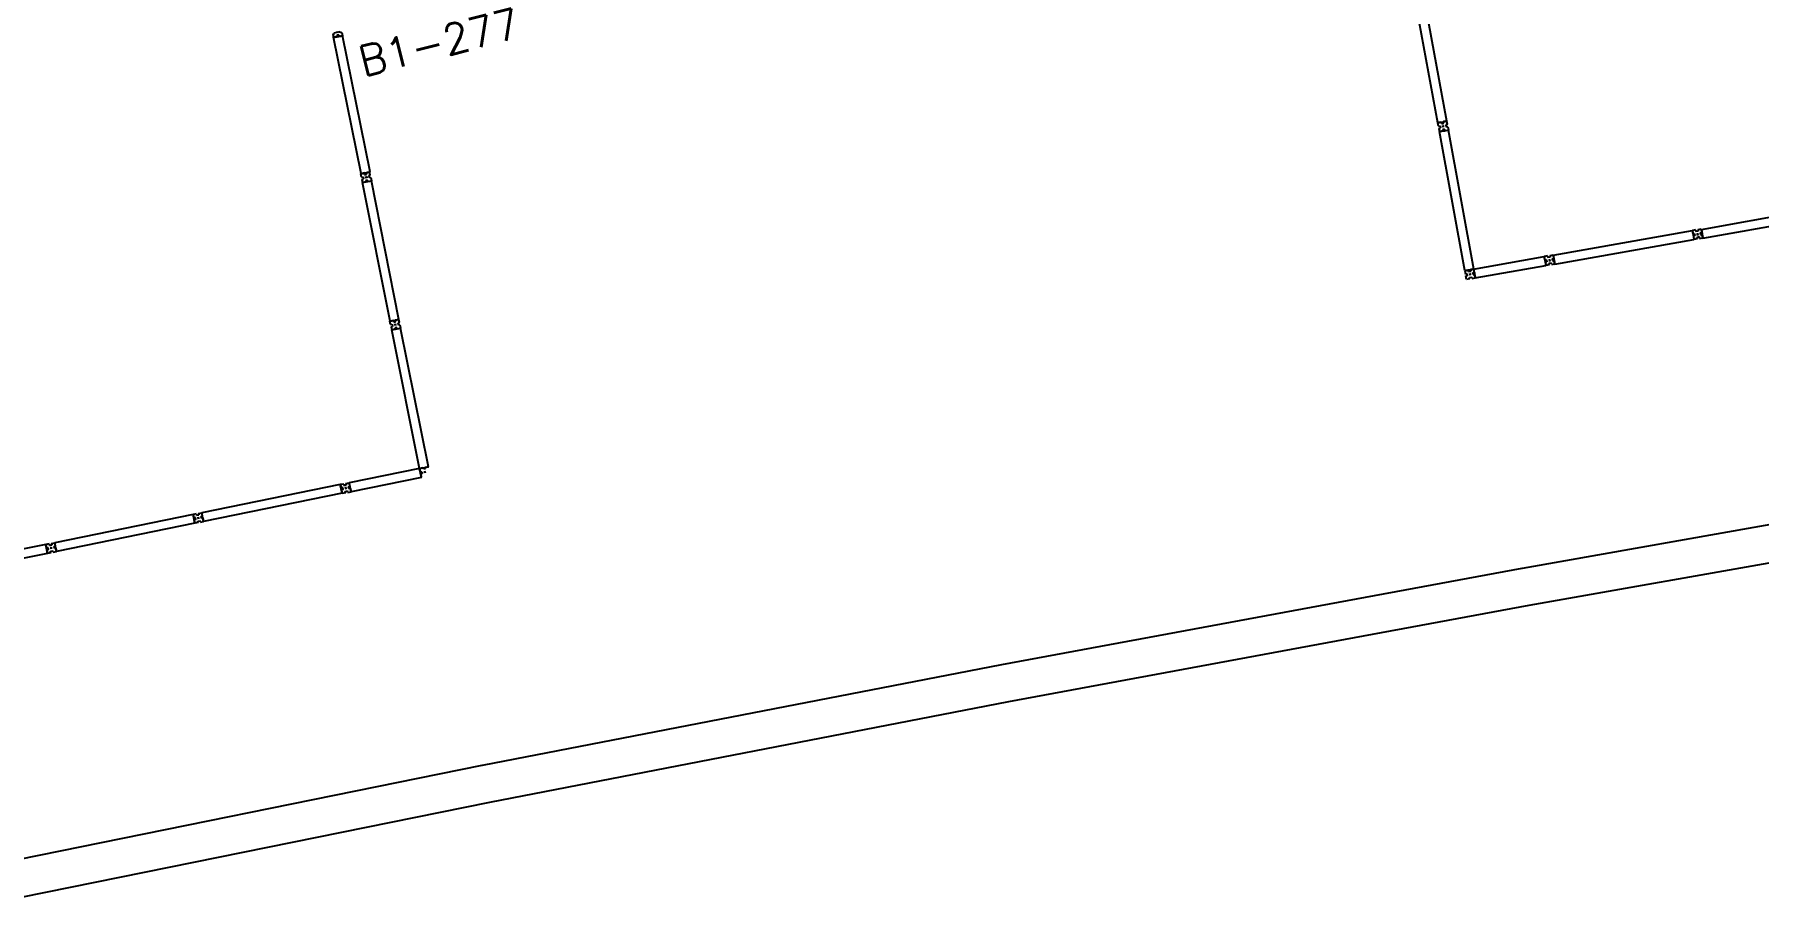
# Model space of a CAD drawing. Extents: x 26 to 324, y 73 to 188.
# Drawn here: x 96.77 to 108.24, y 153.37 to 159.18 of the extents above; entities that cross this region are included whole.
import ezdxf

# ---------------------------------------------------------------- set-up
doc = ezdxf.new("R2010")
doc.units = 0
doc.header["$LTSCALE"] = 0.01
doc.header["$MEASUREMENT"] = 0
doc.layers.get('0').update_dxf_attribs({"linetype": 'CONTINUOUS'})
for name, color, linetype in [('BANC', 2, 'CONTINUOUS'), ('DIV', 2, 'CONTINUOUS'), ('TEXTO-ENDEREÇO', 2, 'CONTINUOUS')]:
    doc.layers.add(name, color=color, linetype=linetype)
doc.styles.add('UNB-100-1', font='simplex.shx', dxfattribs={"height": 0.2})

# ---------------------------------------------------------------- blocks, each defined once
blk = doc.blocks.new('DIVMT-SLC')
for p, q in [((-0.03, 0.03), (-0.03, 0.006)), ((-0.008, 0.03), (-0.03, 0.03)), ((-0.0185, 0.006), (-0.03, 0.006)), ((-0.0185, -0.006), (-0.0185, 0.006)), ((-0.008, 0.03), (-0.008, 0.02)), ((-0.008, 0.02), (0.008, 0.02)), ((-0.0051, 0), (0.0051, 0)), ((0.0051, 0), (-0.0051, 0)), ((-0.0051, 0), (0.0051, 0)), ((0, -0.0051), (0, 0.0051)), ((0, 0.0051), (0, -0.0051)), ((0.008, 0.03), (0.008, 0.02)), ((0.008, 0.03), (0.03, 0.03)), ((0.0205, 0.006), (0.03, 0.006)), ((0.0205, -0.006), (0.0205, 0.006)), ((0.0205, 0.006), (0.0205, -0.006)), ((0.0205, 0.006), (0.03, 0.006)), ((0.97, 0.03), (0.03, 0.03)), ((0.03, 0.006), (0.03, 0.03)), ((0.03, -0.03), (0.03, 0.03)), ((0.03, -0.005), (0.03, 0.005)), ((0.97, -0.03), (0.97, 0.03)), ((0.97, 0.03), (0.97, 0.009)), ((0.97, 0.009), (0.97, 0.027)), ((0.9795, 0.006), (0.97, 0.006)), ((0.97, -0.005), (0.97, 0.005)), ((0.9795, 0.006), (0.9795, -0.006)), ((1.0051, 0), (0.9949, 0)), ((1, 0.0051), (1, -0.0051)), ((-0.0185, -0.006), (-0.03, -0.006)), ((-0.03, -0.03), (-0.03, -0.006)), ((-0.008, -0.03), (-0.03, -0.03)), ((-0.008, -0.03), (-0.008, -0.02)), ((-0.008, -0.02), (0.008, -0.02)), ((0.008, -0.03), (0.008, -0.02)), ((0.008, -0.03), (0.03, -0.03)), ((0.0205, -0.006), (0.03, -0.006)), ((0.0205, -0.006), (0.03, -0.006)), ((0.03, -0.006), (0.03, -0.03)), ((0.97, -0.03), (0.03, -0.03)), ((0.9795, -0.006), (0.97, -0.006)), ((0.97, -0.009), (0.97, -0.027))]:
    blk.add_line(p, q)
blk = doc.blocks.new('MTINI-SLC')
for p, q in [((-0.03, 0.008), (-0.03, 0.03)), ((0.03, 0.03), (-0.03, 0.03)), ((-0.03, 0.008), (-0.02, 0.008)), ((-0.009, 0.03), (-0.027, 0.03)), ((-0.02, 0.008), (-0.02, 0)), ((-0.001, 0), (-0.02, 0)), ((-0.006, 0.02), (-0.006, 0.03)), ((-0.006, 0.023), (-0.006, 0.027)), ((-0.006, 0.02), (0.006, 0.02)), ((0.005, 0.03), (-0.005, 0.03)), ((0.005, 0), (-0.005, 0)), ((0.004, 0.02), (-0.004, 0.02)), ((0.02, 0), (-0.001, 0)), ((0, -0.005), (0, 0.005)), ((0.006, 0.02), (0.006, 0.03)), ((0.006, 0.023), (0.006, 0.027)), ((0.009, 0.03), (0.027, 0.03)), ((0.03, 0.008), (0.02, 0.008)), ((0.02, 0), (0.02, 0.008)), ((0.03, 0.008), (0.03, 0.03))]:
    blk.add_line(p, q)
blk = doc.blocks.new('MTT-SLC')
for p, q in [((-0.008, 0.03), (-0.03, 0.03)), ((-0.03, 0.03), (-0.03, 0.006)), ((-0.0185, 0.006), (-0.03, 0.006)), ((-0.0185, -0.006), (-0.0185, 0.006)), ((-0.008, 0.03), (-0.008, 0.02)), ((-0.008, 0.02), (0.008, 0.02)), ((-0.0051, 0), (0.0051, 0)), ((0, -0.0051), (0, 0.0051)), ((0.008, 0.03), (0.03, 0.03)), ((0.008, 0.03), (0.008, 0.02)), ((0.0205, -0.006), (0.0205, 0.006)), ((0.0205, 0.006), (0.03, 0.006)), ((0.03, 0.006), (0.03, 0.03)), ((-0.03, -0.03), (-0.03, -0.006)), ((-0.0185, -0.006), (-0.03, -0.006)), ((-0.008, -0.03), (-0.03, -0.03)), ((-0.008, -0.02), (0.008, -0.02)), ((-0.008, -0.03), (-0.008, -0.02)), ((0.008, -0.03), (0.008, -0.02)), ((0.008, -0.03), (0.03, -0.03)), ((0.0205, -0.006), (0.03, -0.006)), ((0.03, -0.006), (0.03, -0.03))]:
    blk.add_line(p, q)

msp = doc.modelspace()

# ---------------------------------------------------------------- linework, layer by layer
at = {"layer": 'BANC'}
for p, q in [((110.128, 156.241), (106.663, 155.63)), ((110.172, 155.995), (106.707, 155.384)), ((106.661, 155.629), (103.201, 154.989)), ((106.707, 155.384), (103.247, 154.743)), ((103.199, 154.989), (99.745, 154.319)), ((103.247, 154.743), (99.793, 154.073)), ((99.743, 154.318), (96.295, 153.619)), ((99.793, 154.073), (96.344, 153.374))]:
    msp.add_line(p, q, dxfattribs=at)
at = {"layer": 'DIV'}
for p, q in [((98.781, 159.168), (98.757, 159.163)), ((98.941, 158.256), (98.757, 159.163)), ((98.779, 159.177), (98.791, 159.18)), ((98.779, 159.177), (98.781, 159.168)), ((98.791, 159.18), (98.793, 159.17)), ((98.793, 159.17), (98.816, 159.175)), ((99, 158.268), (98.816, 159.175)), ((98.941, 158.256), (99, 158.268)), ((98.962, 158.26), (98.944, 158.256)), ((98.967, 158.251), (98.965, 158.26)), ((98.966, 158.261), (98.976, 158.263)), ((98.979, 158.254), (98.967, 158.251)), ((98.982, 158.233), (98.972, 158.231)), ((98.978, 158.227), (98.976, 158.237)), ((98.979, 158.254), (98.977, 158.263)), ((99, 158.268), (98.98, 158.263)), ((98.98, 158.263), (98.997, 158.267)), ((106.341, 157.621), (106.811, 157.704)), ((106.833, 157.708), (106.811, 157.704)), ((106.811, 157.704), (106.822, 157.645)), ((106.816, 157.68), (106.811, 157.704)), ((106.833, 157.708), (106.835, 157.698)), ((106.851, 157.701), (106.835, 157.698)), ((106.849, 157.711), (106.87, 157.715)), ((106.849, 157.711), (106.851, 157.701)), ((106.87, 157.715), (106.875, 157.691)), ((106.312, 157.585), (106.322, 157.587)), ((106.318, 157.581), (106.316, 157.591)), ((106.336, 157.596), (106.345, 157.598)), ((106.338, 157.584), (106.336, 157.596)), ((106.338, 157.584), (106.348, 157.586)), ((106.341, 157.621), (106.352, 157.562)), ((106.345, 157.601), (106.342, 157.618)), ((106.346, 157.597), (106.347, 157.587)), ((106.352, 157.562), (106.822, 157.645)), ((106.825, 157.682), (106.816, 157.68)), ((106.825, 157.682), (106.816, 157.68)), ((106.816, 157.679), (106.818, 157.669)), ((106.827, 157.67), (106.818, 157.668)), ((106.827, 157.67), (106.818, 157.668)), ((106.818, 157.668), (106.822, 157.645)), ((106.844, 157.649), (106.822, 157.645)), ((106.827, 157.67), (106.825, 157.682)), ((106.825, 157.682), (106.827, 157.67)), ((106.851, 157.681), (106.841, 157.679)), ((106.841, 157.679), (106.851, 157.681)), ((106.851, 157.681), (106.841, 157.679)), ((106.858, 157.661), (106.842, 157.659)), ((106.844, 157.649), (106.842, 157.659)), ((106.847, 157.675), (106.845, 157.685)), ((106.845, 157.685), (106.847, 157.675)), ((106.86, 157.652), (106.858, 157.661)), ((106.86, 157.652), (106.881, 157.656)), ((106.863, 157.689), (106.875, 157.691)), ((106.863, 157.689), (106.866, 157.677)), ((106.866, 157.677), (106.877, 157.679)), ((106.881, 157.656), (106.877, 157.679)), ((106.352, 157.562), (106.348, 157.583)), ((106.348, 157.583), (106.351, 157.565)), ((99.329, 156.294), (98.861, 156.199)), ((99.341, 156.235), (98.873, 156.14)), ((99.341, 156.235), (99.329, 156.294)), ((99.329, 156.294), (99.333, 156.273)), ((99.333, 156.273), (99.329, 156.291)), ((99.343, 156.272), (99.334, 156.27)), ((99.336, 156.259), (99.334, 156.269)), ((99.345, 156.26), (99.336, 156.258)), ((99.337, 156.255), (99.34, 156.238)), ((99.343, 156.272), (99.345, 156.26)), ((99.369, 156.271), (99.359, 156.269)), ((99.363, 156.275), (99.365, 156.265)), ((98.824, 156.191), (98.802, 156.187)), ((98.802, 156.187), (98.807, 156.163)), ((98.818, 156.165), (98.807, 156.163)), ((98.821, 156.154), (98.809, 156.151)), ((98.814, 156.128), (98.809, 156.151)), ((98.836, 156.132), (98.814, 156.128)), ((98.821, 156.154), (98.818, 156.165)), ((98.824, 156.191), (98.826, 156.181)), ((98.826, 156.181), (98.841, 156.184)), ((98.833, 156.162), (98.843, 156.164)), ((98.843, 156.164), (98.833, 156.162)), ((98.833, 156.162), (98.843, 156.164)), ((98.834, 156.142), (98.849, 156.145)), ((98.836, 156.132), (98.834, 156.142)), ((98.837, 156.168), (98.839, 156.158)), ((98.839, 156.158), (98.837, 156.168)), ((98.839, 156.194), (98.861, 156.199)), ((98.839, 156.194), (98.841, 156.184)), ((98.851, 156.135), (98.849, 156.145)), ((98.851, 156.135), (98.873, 156.14)), ((98.856, 156.173), (98.866, 156.175)), ((98.856, 156.173), (98.866, 156.175)), ((98.856, 156.173), (98.859, 156.162)), ((98.859, 156.162), (98.856, 156.173)), ((98.859, 156.162), (98.868, 156.163)), ((98.859, 156.162), (98.868, 156.163)), ((98.873, 156.14), (98.861, 156.199)), ((98.866, 156.175), (98.861, 156.199)), ((98.868, 156.164), (98.866, 156.174)), ((98.868, 156.163), (98.873, 156.14))]:
    msp.add_line(p, q, dxfattribs=at)

# ---------------------------------------------------------------- block references
for name, p, rotation in [('DIVMT-SLC', (105.957, 159.554), 280.4166872072932), ('MTINI-SLC', (98.78, 159.197), 190.7864690802989), ('DIVMT-SLC', (106.138, 158.57), 280.3163807748741), ('DIVMT-SLC', (98.973, 158.231), 281.2615483279198), ('DIVMT-SLC', (108.816, 158.027), 190.1825354532434), ('DIVMT-SLC', (107.831, 157.853), 190.0937647575262), ('MTT-SLC', (106.317, 157.586), 10.01225632596031), ('DIVMT-SLC', (99.167, 157.251), 281.3505443211795), ('DIVMT-SLC', (97.857, 155.965), 11.55276783154349), ('DIVMT-SLC', (96.878, 155.765), 11.57193833276056), ('DIVMT-SLC', (95.897, 155.567), 11.39585127759833)]:
    msp.add_blockref(name, p, dxfattribs=dict(at, rotation=rotation))

# ---------------------------------------------------------------- texts
at = {"layer": 'TEXTO-ENDEREÇO', "style": 'UNB-100-1'}
msp.add_text('B1-277', height=0.2, rotation=14.0866, dxfattribs=at).set_placement((98.956, 158.901))

doc.saveas('drawing.dxf')
